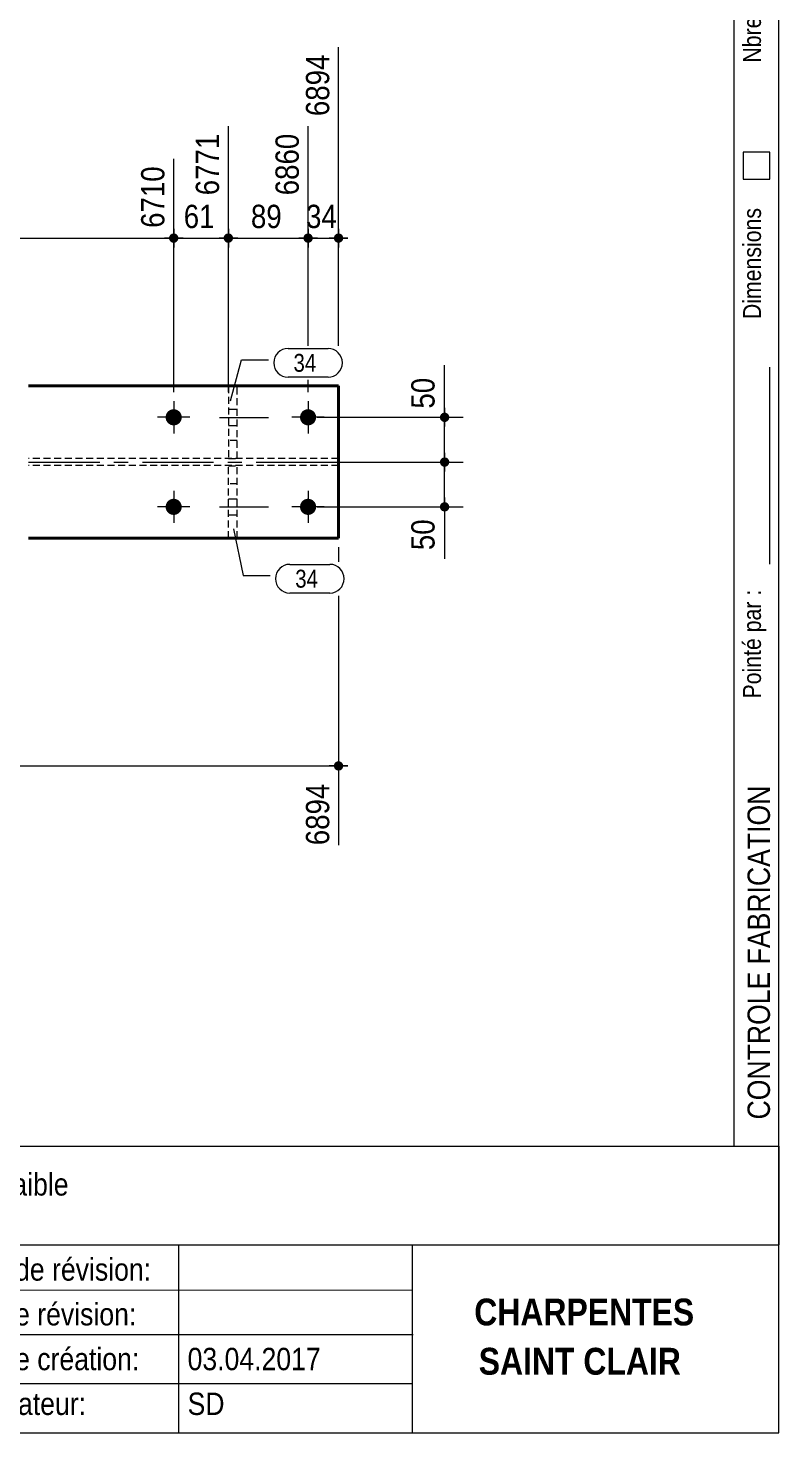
# Model space of a CAD drawing. Header units: millimetres. Extents: x 2 to 410, y 5 to 282.
# Drawn here: x 321.2 to 405, y 5 to 161.9 of the extents above; entities that cross this region are included whole.
import ezdxf

# ---------------------------------------------------------------- set-up
doc = ezdxf.new("R2010")
doc.units = ezdxf.units.MM
for name, pattern in [('AXES', [12.7, 7.9375, -1.5875, 1.5875, -1.5875]), ('CACHE2', [1.190625, 0.79375, -0.396875]), ('INTERROMPUX2', [9.525, 6.35, -3.175])]:
    doc.linetypes.add(name, pattern=pattern)
for name, color, linetype, lineweight in [('Autre type objet', 1, 'Continuous', 0), ('Axe', 1, 'Continuous', 0), ('Boulon', 7, 'Continuous', 0), ('Cache', 7, 'Continuous', 0), ('Cotation', 7, 'Continuous', 0), ('Feuille dessin', 5, 'Continuous', 0), ('Piece', 2, 'Continuous', 0), ('Repère pièce', 3, 'Continuous', 0)]:
    doc.layers.add(name, color=color, linetype=linetype, lineweight=lineweight)
doc.styles.add('ARIAL', font='ARIAL.TTF')
doc.styles.add('ARIAL_BOLD', font='ARIALBD.TTF')
doc.styles.add('ARIAL_NARROW', font='ARIAL.TTF')
doc.styles.add('COMIC_SANS_MS', font='COMIC.TTF')

# ---------------------------------------------------------------- blocks, each defined once
blk = doc.blocks.new('*A29')
at = {"layer": 'Boulon'}
for points in [[(337.4, 117.5), (337.36, 117.5), (337.32, 117.51), (337.27, 117.52), (337.23, 117.53), (337.19, 117.54), (337.15, 117.55), (337.1, 117.57), (337.06, 117.59), (337.02, 117.61), (336.99, 117.63), (336.95, 117.65), (336.91, 117.68), (336.88, 117.7), (336.84, 117.73), (336.81, 117.76), (336.78, 117.79), (336.75, 117.83), (336.73, 117.86), (336.7, 117.9), (336.68, 117.94), (336.65, 117.98), (336.63, 118.01), (336.62, 118.05), (336.6, 118.1), (336.59, 118.14), (336.58, 118.18), (336.57, 118.22), (336.56, 118.27), (336.55, 118.31), (336.55, 118.36), (336.55, 118.4), (336.55, 118.44), (336.55, 118.49), (336.56, 118.53), (336.57, 118.57), (336.58, 118.62), (336.59, 118.66), (336.6, 118.7), (336.62, 118.74), (336.63, 118.78), (336.65, 118.82), (336.68, 118.86), (336.7, 118.9), (336.73, 118.94), (336.75, 118.97), (336.78, 119), (336.81, 119.04), (336.84, 119.07), (336.88, 119.1), (336.91, 119.12), (336.95, 119.15), (336.99, 119.17), (337.02, 119.19), (337.06, 119.21), (337.1, 119.23), (337.15, 119.25), (337.19, 119.26), (337.23, 119.27), (337.27, 119.28), (337.32, 119.29), (337.36, 119.3), (337.4, 119.3), (337.45, 119.3), (337.49, 119.3), (337.54, 119.3), (337.58, 119.29), (337.62, 119.28), (337.67, 119.27), (337.71, 119.26), (337.75, 119.25), (337.79, 119.23), (337.83, 119.21), (337.87, 119.19), (337.91, 119.17), (337.95, 119.15), (337.98, 119.12), (338.02, 119.1), (338.05, 119.07), (338.08, 119.04), (338.12, 119), (338.14, 118.97), (338.17, 118.94), (338.2, 118.9), (338.22, 118.86), (338.24, 118.82), (338.26, 118.78), (338.28, 118.74), (338.3, 118.7), (338.31, 118.66), (338.32, 118.62), (338.33, 118.57), (338.34, 118.53), (338.34, 118.49), (338.35, 118.44), (338.35, 118.4), (338.35, 118.36), (338.34, 118.31), (338.34, 118.27), (338.33, 118.22), (338.32, 118.18), (338.31, 118.14), (338.3, 118.1), (338.28, 118.05), (338.26, 118.01), (338.24, 117.98), (338.22, 117.94), (338.2, 117.9), (338.17, 117.86), (338.14, 117.83), (338.12, 117.79), (338.08, 117.76), (338.05, 117.73), (338.02, 117.7), (337.98, 117.68), (337.95, 117.65), (337.91, 117.63), (337.87, 117.61), (337.83, 117.59), (337.79, 117.57), (337.75, 117.55), (337.71, 117.54), (337.67, 117.53), (337.62, 117.52), (337.58, 117.51), (337.54, 117.5), (337.49, 117.5), (337.45, 117.5)], [(352.4, 117.5), (352.36, 117.5), (352.32, 117.51), (352.27, 117.52), (352.23, 117.53), (352.19, 117.54), (352.15, 117.55), (352.1, 117.57), (352.06, 117.59), (352.02, 117.61), (351.99, 117.63), (351.95, 117.65), (351.91, 117.68), (351.88, 117.7), (351.84, 117.73), (351.81, 117.76), (351.78, 117.79), (351.75, 117.83), (351.73, 117.86), (351.7, 117.9), (351.68, 117.94), (351.65, 117.98), (351.63, 118.01), (351.62, 118.05), (351.6, 118.1), (351.59, 118.14), (351.58, 118.18), (351.57, 118.22), (351.56, 118.27), (351.55, 118.31), (351.55, 118.36), (351.55, 118.4), (351.55, 118.44), (351.55, 118.49), (351.56, 118.53), (351.57, 118.57), (351.58, 118.62), (351.59, 118.66), (351.6, 118.7), (351.62, 118.74), (351.63, 118.78), (351.65, 118.82), (351.68, 118.86), (351.7, 118.9), (351.73, 118.94), (351.75, 118.97), (351.78, 119), (351.81, 119.04), (351.84, 119.07), (351.88, 119.1), (351.91, 119.12), (351.95, 119.15), (351.99, 119.17), (352.02, 119.19), (352.06, 119.21), (352.1, 119.23), (352.15, 119.25), (352.19, 119.26), (352.23, 119.27), (352.27, 119.28), (352.32, 119.29), (352.36, 119.3), (352.4, 119.3), (352.45, 119.3), (352.49, 119.3), (352.54, 119.3), (352.58, 119.29), (352.62, 119.28), (352.67, 119.27), (352.71, 119.26), (352.75, 119.25), (352.79, 119.23), (352.83, 119.21), (352.87, 119.19), (352.91, 119.17), (352.95, 119.15), (352.98, 119.12), (353.02, 119.1), (353.05, 119.07), (353.08, 119.04), (353.12, 119), (353.14, 118.97), (353.17, 118.94), (353.2, 118.9), (353.22, 118.86), (353.24, 118.82), (353.26, 118.78), (353.28, 118.74), (353.3, 118.7), (353.31, 118.66), (353.32, 118.62), (353.33, 118.57), (353.34, 118.53), (353.34, 118.49), (353.35, 118.44), (353.35, 118.4), (353.35, 118.36), (353.34, 118.31), (353.34, 118.27), (353.33, 118.22), (353.32, 118.18), (353.31, 118.14), (353.3, 118.1), (353.28, 118.05), (353.26, 118.01), (353.24, 117.98), (353.22, 117.94), (353.2, 117.9), (353.17, 117.86), (353.14, 117.83), (353.12, 117.79), (353.08, 117.76), (353.05, 117.73), (353.02, 117.7), (352.98, 117.68), (352.95, 117.65), (352.91, 117.63), (352.87, 117.61), (352.83, 117.59), (352.79, 117.57), (352.75, 117.55), (352.71, 117.54), (352.67, 117.53), (352.62, 117.52), (352.58, 117.51), (352.54, 117.5), (352.49, 117.5), (352.45, 117.5)], [(337.4, 107.5), (337.36, 107.5), (337.32, 107.51), (337.27, 107.52), (337.23, 107.53), (337.19, 107.54), (337.15, 107.55), (337.1, 107.57), (337.06, 107.59), (337.02, 107.61), (336.99, 107.63), (336.95, 107.65), (336.91, 107.68), (336.88, 107.7), (336.84, 107.73), (336.81, 107.76), (336.78, 107.79), (336.75, 107.83), (336.73, 107.86), (336.7, 107.9), (336.68, 107.94), (336.65, 107.98), (336.63, 108.01), (336.62, 108.05), (336.6, 108.1), (336.59, 108.14), (336.58, 108.18), (336.57, 108.22), (336.56, 108.27), (336.55, 108.31), (336.55, 108.36), (336.55, 108.4), (336.55, 108.44), (336.55, 108.49), (336.56, 108.53), (336.57, 108.57), (336.58, 108.62), (336.59, 108.66), (336.6, 108.7), (336.62, 108.74), (336.63, 108.78), (336.65, 108.82), (336.68, 108.86), (336.7, 108.9), (336.73, 108.94), (336.75, 108.97), (336.78, 109), (336.81, 109.04), (336.84, 109.07), (336.88, 109.1), (336.91, 109.12), (336.95, 109.15), (336.99, 109.17), (337.02, 109.19), (337.06, 109.21), (337.1, 109.23), (337.15, 109.25), (337.19, 109.26), (337.23, 109.27), (337.27, 109.28), (337.32, 109.29), (337.36, 109.3), (337.4, 109.3), (337.45, 109.3), (337.49, 109.3), (337.54, 109.3), (337.58, 109.29), (337.62, 109.28), (337.67, 109.27), (337.71, 109.26), (337.75, 109.25), (337.79, 109.23), (337.83, 109.21), (337.87, 109.19), (337.91, 109.17), (337.95, 109.15), (337.98, 109.12), (338.02, 109.1), (338.05, 109.07), (338.08, 109.04), (338.12, 109), (338.14, 108.97), (338.17, 108.94), (338.2, 108.9), (338.22, 108.86), (338.24, 108.82), (338.26, 108.78), (338.28, 108.74), (338.3, 108.7), (338.31, 108.66), (338.32, 108.62), (338.33, 108.57), (338.34, 108.53), (338.34, 108.49), (338.35, 108.44), (338.35, 108.4), (338.35, 108.36), (338.34, 108.31), (338.34, 108.27), (338.33, 108.22), (338.32, 108.18), (338.31, 108.14), (338.3, 108.1), (338.28, 108.05), (338.26, 108.01), (338.24, 107.98), (338.22, 107.94), (338.2, 107.9), (338.17, 107.86), (338.14, 107.83), (338.12, 107.79), (338.08, 107.76), (338.05, 107.73), (338.02, 107.7), (337.98, 107.68), (337.95, 107.65), (337.91, 107.63), (337.87, 107.61), (337.83, 107.59), (337.79, 107.57), (337.75, 107.55), (337.71, 107.54), (337.67, 107.53), (337.62, 107.52), (337.58, 107.51), (337.54, 107.5), (337.49, 107.5), (337.45, 107.5)], [(352.4, 107.5), (352.36, 107.5), (352.32, 107.51), (352.27, 107.52), (352.23, 107.53), (352.19, 107.54), (352.15, 107.55), (352.1, 107.57), (352.06, 107.59), (352.02, 107.61), (351.99, 107.63), (351.95, 107.65), (351.91, 107.68), (351.88, 107.7), (351.84, 107.73), (351.81, 107.76), (351.78, 107.79), (351.75, 107.83), (351.73, 107.86), (351.7, 107.9), (351.68, 107.94), (351.65, 107.98), (351.63, 108.01), (351.62, 108.05), (351.6, 108.1), (351.59, 108.14), (351.58, 108.18), (351.57, 108.22), (351.56, 108.27), (351.55, 108.31), (351.55, 108.36), (351.55, 108.4), (351.55, 108.44), (351.55, 108.49), (351.56, 108.53), (351.57, 108.57), (351.58, 108.62), (351.59, 108.66), (351.6, 108.7), (351.62, 108.74), (351.63, 108.78), (351.65, 108.82), (351.68, 108.86), (351.7, 108.9), (351.73, 108.94), (351.75, 108.97), (351.78, 109), (351.81, 109.04), (351.84, 109.07), (351.88, 109.1), (351.91, 109.12), (351.95, 109.15), (351.99, 109.17), (352.02, 109.19), (352.06, 109.21), (352.1, 109.23), (352.15, 109.25), (352.19, 109.26), (352.23, 109.27), (352.27, 109.28), (352.32, 109.29), (352.36, 109.3), (352.4, 109.3), (352.45, 109.3), (352.49, 109.3), (352.54, 109.3), (352.58, 109.29), (352.62, 109.28), (352.67, 109.27), (352.71, 109.26), (352.75, 109.25), (352.79, 109.23), (352.83, 109.21), (352.87, 109.19), (352.91, 109.17), (352.95, 109.15), (352.98, 109.12), (353.02, 109.1), (353.05, 109.07), (353.08, 109.04), (353.12, 109), (353.14, 108.97), (353.17, 108.94), (353.2, 108.9), (353.22, 108.86), (353.24, 108.82), (353.26, 108.78), (353.28, 108.74), (353.3, 108.7), (353.31, 108.66), (353.32, 108.62), (353.33, 108.57), (353.34, 108.53), (353.34, 108.49), (353.35, 108.44), (353.35, 108.4), (353.35, 108.36), (353.34, 108.31), (353.34, 108.27), (353.33, 108.22), (353.32, 108.18), (353.31, 108.14), (353.3, 108.1), (353.28, 108.05), (353.26, 108.01), (353.24, 107.98), (353.22, 107.94), (353.2, 107.9), (353.17, 107.86), (353.14, 107.83), (353.12, 107.79), (353.08, 107.76), (353.05, 107.73), (353.02, 107.7), (352.98, 107.68), (352.95, 107.65), (352.91, 107.63), (352.87, 107.61), (352.83, 107.59), (352.79, 107.57), (352.75, 107.55), (352.71, 107.54), (352.67, 107.53), (352.62, 107.52), (352.58, 107.51), (352.54, 107.5), (352.49, 107.5), (352.45, 107.5)]]:
    blk.add_hatch(color=256, dxfattribs=at).paths.add_polyline_path(points, flags=17)
at = {"layer": 'Boulon', "linetype": 'Continuous', "lineweight": 0}
for p, q in [((337.45, 120.2), (337.45, 116.6)), ((352.45, 120.2), (352.45, 116.6)), ((339.25, 118.4), (335.65, 118.4)), ((354.25, 118.4), (350.65, 118.4)), ((337.45, 110.2), (337.45, 106.6)), ((352.45, 110.2), (352.45, 106.6)), ((339.25, 108.4), (335.65, 108.4)), ((354.25, 108.4), (350.65, 108.4))]:
    blk.add_line(p, q, dxfattribs=at)
blk = doc.blocks.new('*A33')
at = {"layer": 'Boulon', "linetype": 'INTERROMPUX2', "lineweight": 0}
for p, q in [((343.548478, 119.294755), (344.548478, 119.294904)), ((343.548478, 119.294755), (344.548478, 119.294904)), ((342.548613, 118.394605), (348.048613, 118.395427)), ((342.548613, 118.394605), (348.048613, 118.395427)), ((343.548747, 117.494755), (344.548747, 117.494904)), ((343.548747, 117.494755), (344.548747, 117.494904))]:
    blk.add_line(p, q, dxfattribs=at)
blk = doc.blocks.new('*A34')
at = {"layer": 'Boulon', "linetype": 'INTERROMPUX2', "lineweight": 0}
for p, q in [((342.548613, 108.391605), (348.048613, 108.392427)), ((342.548613, 108.391605), (348.048613, 108.392427)), ((343.548478, 109.291755), (344.548478, 109.291904)), ((343.548478, 109.291755), (344.548478, 109.291904)), ((343.548747, 107.491755), (344.548747, 107.491904)), ((343.548747, 107.491755), (344.548747, 107.491904))]:
    blk.add_line(p, q, dxfattribs=at)
blk = doc.blocks.new('*A36')
at = {"layer": 'Axe', "color": 1, "linetype": 'AXES', "lineweight": 15}
blk.add_line((321.248392, 113.399369), (365.848612, 113.399369), dxfattribs=at)
at = {"layer": 'Cache', "color": 7, "linetype": 'CACHE2', "lineweight": 20}
for p, q in [((355.848612, 113.799369), (321.248392, 113.799369)), ((355.848612, 112.999369), (321.248392, 112.999369))]:
    blk.add_line(p, q, dxfattribs=at)
at = {"layer": 'Piece', "color": 2, "linetype": 'Continuous', "lineweight": 40}
for p, q in [((321.248392, 121.899369), (355.848612, 121.899369)), ((355.848612, 104.899369), (355.848612, 121.899369)), ((321.248392, 104.899369), (355.848612, 104.899369))]:
    blk.add_line(p, q, dxfattribs=at)
blk = doc.blocks.new('*A38')
at = {"layer": 'Cache', "color": 7, "linetype": 'CACHE2', "lineweight": 20}
for p, q in [((344.548613, 121.884138), (343.548613, 121.884138)), ((343.548613, 121.884138), (343.548613, 113.804138)), ((344.548613, 113.804138), (344.548613, 121.884138)), ((344.548613, 115.804138), (343.548613, 115.804138)), ((343.548613, 113.804138), (344.548613, 113.804138))]:
    blk.add_line(p, q, dxfattribs=at)
blk = doc.blocks.new('*A39')
at = {"layer": 'Cache', "color": 7, "linetype": 'CACHE2', "lineweight": 20}
for p, q in [((343.548613, 104.904138), (343.548613, 112.984138)), ((343.548613, 112.984138), (344.548613, 112.984138)), ((344.548613, 104.904138), (344.548613, 112.984138)), ((344.548613, 110.984138), (343.548613, 110.984138)), ((344.548613, 104.904138), (343.548613, 104.904138))]:
    blk.add_line(p, q, dxfattribs=at)
blk = doc.blocks.new('*A43')
at = {"layer": 'Feuille dessin', "linetype": 'Continuous', "lineweight": 0}
for p, q in [((405, 5), (405, 282)), ((5, 5), (405, 5))]:
    blk.add_line(p, q, dxfattribs=at)
blk = doc.blocks.new('*A44')
at = {"layer": 'Autre type objet', "linetype": 'Continuous', "lineweight": 0}
for p, q in [((400, 37), (400, 282)), ((405, 37), (405, 282)), ((401, 148), (401, 145)), ((404, 148), (401, 148)), ((404, 145), (404, 148)), ((401, 145), (404, 145)), ((404, 102), (404, 124)), ((400, 37), (405, 37))]:
    blk.add_line(p, q, dxfattribs=at)
at = {"layer": 'Autre type objet', "style": 'ARIAL', "width": 0.85}
for s, height, p in [('Nbre de pièces', 2, (403, 158)), ('Dimensions', 2, (403, 129.364258)), ('Pointé par :', 2, (403, 87)), ('CONTROLE FABRICATION', 2.5, (404, 40))]:
    blk.add_text(s, height=height, rotation=90, dxfattribs=at).set_placement(p)
blk = doc.blocks.new('*A45')
at = {"layer": 'Autre type objet', "linetype": 'Continuous', "lineweight": 0}
for p, q in [((220, 37), (405, 37)), ((220, 37), (220, 26)), ((260, 37), (260, 26)), ((405, 37), (405, 26)), ((220, 26), (405, 26))]:
    blk.add_line(p, q, dxfattribs=at)
at = {"layer": 'Autre type objet', "width": 0.85}
for s, height, style, p in [('CLASSE EXECUTION', 2.5, 'ARIAL', (221, 32.5)), ('Nota:', 2.5, 'ARIAL', (262, 33)), ('Soudure a= 0.7 x épaisseur la plus faible', 2.5, 'ARIAL', (272, 31.5)), ('EXC2', 3.5, 'ARIAL_BOLD', (239, 28)), ('EN 1090-2', 2.5, 'ARIAL', (222, 28)), (' (sauf indication contraire)', 2, 'ARIAL', (271, 29))]:
    blk.add_text(s, height=height, dxfattribs=dict(at, style=style)).set_placement(p)
blk = doc.blocks.new('*A47')
at = {"layer": 'Autre type objet', "linetype": 'Continuous', "lineweight": 0}
for p, q in [((220, 26), (405, 26)), ((220, 26), (220, 5)), ((243.5, 26), (243.5, 16)), ((309, 26), (309, 5)), ((338, 26), (338, 5)), ((364.113616, 5), (364.113616, 26)), ((405, 5), (405, 26)), ((220, 21), (364.091573, 20.947521)), ((220, 16), (309, 16)), ((309, 16), (364.1638, 15.995557)), ((221, 15), (308, 15)), ((221, 6), (221, 15)), ((308, 15), (308, 6)), ((309, 10.5), (364.091381, 10.5)), ((220, 5), (405, 5)), ((308, 6), (221, 6))]:
    blk.add_line(p, q, dxfattribs=at)
at = {"layer": 'Autre type objet', "width": 0.85}
for s, height, style, p in [('N° Affaire:', 2.5, 'ARIAL_NARROW', (222, 22)), ('6075', 3.5, 'ARIAL', (246, 21.5)), ('Indice de révision:', 2.5, 'ARIAL_NARROW', (311, 22)), ('GHD Bât N', 3.5, 'ARIAL', (246, 17)), ('Nom Affaire:', 2.5, 'ARIAL_NARROW', (222, 17)), ('Date de révision:', 2.5, 'ARIAL_NARROW', (311, 17)), ('CHARPENTES', 3, 'ARIAL_BOLD', (371, 17)), ('Date de création:', 2.5, 'ARIAL_NARROW', (311, 12)), ('03.04.2017', 2.5, 'ARIAL', (339, 12)), ('SAINT CLAIR', 3, 'ARIAL_BOLD', (371.5, 11.5)), ("CROQUIS D' ASSEMBLAGE", 4.5, 'ARIAL_BOLD', (223.5, 8.5)), ('Dessinateur:', 2.5, 'ARIAL_NARROW', (311, 7)), ('SD', 2.5, 'ARIAL', (339, 7))]:
    blk.add_text(s, height=height, dxfattribs=dict(at, style=style)).set_placement(p)
blk = doc.blocks.new('*A79')
at = {"layer": 'Cotation'}
blk.add_hatch(color=256, dxfattribs=at).paths.add_polyline_path([(355.82, 78.95), (355.8, 78.96), (355.77, 78.96), (355.75, 78.96), (355.72, 78.97), (355.7, 78.98), (355.67, 78.98), (355.65, 78.99), (355.63, 79), (355.6, 79.01), (355.58, 79.03), (355.56, 79.04), (355.54, 79.05), (355.52, 79.07), (355.5, 79.09), (355.48, 79.1), (355.46, 79.12), (355.45, 79.14), (355.43, 79.16), (355.42, 79.18), (355.4, 79.21), (355.39, 79.23), (355.38, 79.25), (355.37, 79.27), (355.36, 79.3), (355.35, 79.32), (355.34, 79.35), (355.34, 79.37), (355.33, 79.4), (355.33, 79.42), (355.33, 79.45), (355.33, 79.47), (355.33, 79.5), (355.33, 79.52), (355.33, 79.55), (355.34, 79.57), (355.34, 79.6), (355.35, 79.62), (355.36, 79.65), (355.37, 79.67), (355.38, 79.69), (355.39, 79.72), (355.4, 79.74), (355.42, 79.76), (355.43, 79.78), (355.45, 79.8), (355.46, 79.82), (355.48, 79.84), (355.5, 79.86), (355.52, 79.87), (355.54, 79.89), (355.56, 79.91), (355.58, 79.92), (355.6, 79.93), (355.63, 79.94), (355.65, 79.95), (355.67, 79.96), (355.7, 79.97), (355.72, 79.98), (355.75, 79.98), (355.77, 79.99), (355.8, 79.99), (355.82, 79.99), (355.85, 79.99), (355.87, 79.99), (355.9, 79.99), (355.92, 79.99), (355.95, 79.98), (355.97, 79.98), (356, 79.97), (356.02, 79.96), (356.05, 79.95), (356.07, 79.94), (356.09, 79.93), (356.12, 79.92), (356.14, 79.91), (356.16, 79.89), (356.18, 79.87), (356.2, 79.86), (356.22, 79.84), (356.23, 79.82), (356.25, 79.8), (356.27, 79.78), (356.28, 79.76), (356.29, 79.74), (356.31, 79.72), (356.32, 79.69), (356.33, 79.67), (356.34, 79.65), (356.35, 79.62), (356.35, 79.6), (356.36, 79.57), (356.36, 79.55), (356.37, 79.52), (356.37, 79.5), (356.37, 79.47), (356.37, 79.45), (356.37, 79.42), (356.36, 79.4), (356.36, 79.37), (356.35, 79.35), (356.35, 79.32), (356.34, 79.3), (356.33, 79.27), (356.32, 79.25), (356.31, 79.23), (356.29, 79.21), (356.28, 79.18), (356.27, 79.16), (356.25, 79.14), (356.23, 79.12), (356.22, 79.1), (356.2, 79.09), (356.18, 79.07), (356.16, 79.05), (356.14, 79.04), (356.12, 79.03), (356.09, 79.01), (356.07, 79), (356.05, 78.99), (356.02, 78.98), (356, 78.98), (355.97, 78.97), (355.95, 78.96), (355.92, 78.96), (355.9, 78.96), (355.87, 78.95), (355.85, 78.95)], flags=17)
at = {"layer": 'Cotation', "linetype": 'Continuous', "lineweight": 0}
for p, q in [((355.85, 103.9), (355.85, 102.28)), ((355.85, 98.48), (355.85, 70.62)), ((355.85, 80.51), (355.85, 78.43)), ((102.45, 79.47), (355.85, 79.47)), ((356.89, 79.47), (354.81, 79.47)), ((355.85, 79.47), (356.89, 79.47))]:
    blk.add_line(p, q, dxfattribs=at)
at = {"layer": 'Cotation'}
blk.add_point((355.85, 79.47), dxfattribs=at)
at = {"layer": 'Cotation', "style": 'ARIAL', "width": 0.85}
blk.add_text('6894', height=2.6, rotation=90.0002, dxfattribs=at).set_placement((354.81, 70.62))
blk = doc.blocks.new('*A81')
at = {"layer": 'Cotation'}
blk.add_hatch(color=256, dxfattribs=at).paths.add_polyline_path([(337.42, 137.89), (337.4, 137.89), (337.37, 137.9), (337.35, 137.9), (337.32, 137.91), (337.3, 137.91), (337.27, 137.92), (337.25, 137.93), (337.23, 137.94), (337.2, 137.95), (337.18, 137.96), (337.16, 137.98), (337.14, 137.99), (337.12, 138.01), (337.1, 138.02), (337.08, 138.04), (337.06, 138.06), (337.05, 138.08), (337.03, 138.1), (337.02, 138.12), (337, 138.14), (336.99, 138.16), (336.98, 138.19), (336.97, 138.21), (336.96, 138.23), (336.95, 138.26), (336.94, 138.28), (336.94, 138.31), (336.93, 138.33), (336.93, 138.36), (336.93, 138.38), (336.93, 138.41), (336.93, 138.44), (336.93, 138.46), (336.93, 138.49), (336.94, 138.51), (336.94, 138.54), (336.95, 138.56), (336.96, 138.58), (336.97, 138.61), (336.98, 138.63), (336.99, 138.65), (337, 138.68), (337.02, 138.7), (337.03, 138.72), (337.05, 138.74), (337.06, 138.76), (337.08, 138.78), (337.1, 138.8), (337.12, 138.81), (337.14, 138.83), (337.16, 138.84), (337.18, 138.86), (337.2, 138.87), (337.23, 138.88), (337.25, 138.89), (337.27, 138.9), (337.3, 138.91), (337.32, 138.91), (337.35, 138.92), (337.37, 138.92), (337.4, 138.93), (337.42, 138.93), (337.45, 138.93), (337.47, 138.93), (337.5, 138.93), (337.52, 138.92), (337.55, 138.92), (337.57, 138.91), (337.6, 138.91), (337.62, 138.9), (337.65, 138.89), (337.67, 138.88), (337.69, 138.87), (337.72, 138.86), (337.74, 138.84), (337.76, 138.83), (337.78, 138.81), (337.8, 138.8), (337.82, 138.78), (337.83, 138.76), (337.85, 138.74), (337.87, 138.72), (337.88, 138.7), (337.89, 138.68), (337.91, 138.65), (337.92, 138.63), (337.93, 138.61), (337.94, 138.58), (337.95, 138.56), (337.95, 138.54), (337.96, 138.51), (337.96, 138.49), (337.97, 138.46), (337.97, 138.44), (337.97, 138.41), (337.97, 138.38), (337.97, 138.36), (337.96, 138.33), (337.96, 138.31), (337.95, 138.28), (337.95, 138.26), (337.94, 138.23), (337.93, 138.21), (337.92, 138.19), (337.91, 138.16), (337.89, 138.14), (337.88, 138.12), (337.87, 138.1), (337.85, 138.08), (337.83, 138.06), (337.82, 138.04), (337.8, 138.02), (337.78, 138.01), (337.76, 137.99), (337.74, 137.98), (337.72, 137.96), (337.69, 137.95), (337.67, 137.94), (337.65, 137.93), (337.62, 137.92), (337.6, 137.91), (337.57, 137.91), (337.55, 137.9), (337.52, 137.9), (337.5, 137.89), (337.47, 137.89), (337.45, 137.89)], flags=17)
at = {"layer": 'Cotation', "linetype": 'Continuous', "lineweight": 0}
for p, q in [((337.45, 121.2), (337.45, 147.26)), ((101.61, 138.41), (337.45, 138.41)), ((338.49, 138.41), (336.41, 138.41)), ((337.45, 139.45), (337.45, 137.37)), ((337.45, 138.41), (338.49, 138.41))]:
    blk.add_line(p, q, dxfattribs=at)
at = {"layer": 'Cotation'}
blk.add_point((337.45, 138.41), dxfattribs=at)
at = {"layer": 'Cotation', "style": 'ARIAL', "width": 0.85}
blk.add_text('6710', height=2.6, rotation=90.0002, dxfattribs=at).set_placement((336.41, 139.55))
blk = doc.blocks.new('*A82')
at = {"layer": 'Cotation'}
for points in [[(337.42, 137.89), (337.4, 137.89), (337.37, 137.9), (337.35, 137.9), (337.32, 137.91), (337.3, 137.91), (337.27, 137.92), (337.25, 137.93), (337.23, 137.94), (337.2, 137.95), (337.18, 137.96), (337.16, 137.98), (337.14, 137.99), (337.12, 138.01), (337.1, 138.02), (337.08, 138.04), (337.06, 138.06), (337.05, 138.08), (337.03, 138.1), (337.02, 138.12), (337, 138.14), (336.99, 138.16), (336.98, 138.19), (336.97, 138.21), (336.96, 138.23), (336.95, 138.26), (336.94, 138.28), (336.94, 138.31), (336.93, 138.33), (336.93, 138.36), (336.93, 138.38), (336.93, 138.41), (336.93, 138.44), (336.93, 138.46), (336.93, 138.49), (336.94, 138.51), (336.94, 138.54), (336.95, 138.56), (336.96, 138.58), (336.97, 138.61), (336.98, 138.63), (336.99, 138.65), (337, 138.68), (337.02, 138.7), (337.03, 138.72), (337.05, 138.74), (337.06, 138.76), (337.08, 138.78), (337.1, 138.8), (337.12, 138.81), (337.14, 138.83), (337.16, 138.84), (337.18, 138.86), (337.2, 138.87), (337.23, 138.88), (337.25, 138.89), (337.27, 138.9), (337.3, 138.91), (337.32, 138.91), (337.35, 138.92), (337.37, 138.92), (337.4, 138.93), (337.42, 138.93), (337.45, 138.93), (337.47, 138.93), (337.5, 138.93), (337.52, 138.92), (337.55, 138.92), (337.57, 138.91), (337.6, 138.91), (337.62, 138.9), (337.65, 138.89), (337.67, 138.88), (337.69, 138.87), (337.72, 138.86), (337.74, 138.84), (337.76, 138.83), (337.78, 138.81), (337.8, 138.8), (337.82, 138.78), (337.83, 138.76), (337.85, 138.74), (337.87, 138.72), (337.88, 138.7), (337.89, 138.68), (337.91, 138.65), (337.92, 138.63), (337.93, 138.61), (337.94, 138.58), (337.95, 138.56), (337.95, 138.54), (337.96, 138.51), (337.96, 138.49), (337.97, 138.46), (337.97, 138.44), (337.97, 138.41), (337.97, 138.38), (337.97, 138.36), (337.96, 138.33), (337.96, 138.31), (337.95, 138.28), (337.95, 138.26), (337.94, 138.23), (337.93, 138.21), (337.92, 138.19), (337.91, 138.16), (337.89, 138.14), (337.88, 138.12), (337.87, 138.1), (337.85, 138.08), (337.83, 138.06), (337.82, 138.04), (337.8, 138.02), (337.78, 138.01), (337.76, 137.99), (337.74, 137.98), (337.72, 137.96), (337.69, 137.95), (337.67, 137.94), (337.65, 137.93), (337.62, 137.92), (337.6, 137.91), (337.57, 137.91), (337.55, 137.9), (337.52, 137.9), (337.5, 137.89), (337.47, 137.89), (337.45, 137.89)], [(343.52, 137.89), (343.5, 137.89), (343.47, 137.9), (343.45, 137.9), (343.42, 137.91), (343.4, 137.91), (343.37, 137.92), (343.35, 137.93), (343.33, 137.94), (343.3, 137.95), (343.28, 137.96), (343.26, 137.98), (343.24, 137.99), (343.22, 138.01), (343.2, 138.02), (343.18, 138.04), (343.16, 138.06), (343.15, 138.08), (343.13, 138.1), (343.12, 138.12), (343.1, 138.14), (343.09, 138.16), (343.08, 138.19), (343.07, 138.21), (343.06, 138.23), (343.05, 138.26), (343.04, 138.28), (343.04, 138.31), (343.03, 138.33), (343.03, 138.36), (343.03, 138.38), (343.03, 138.41), (343.03, 138.44), (343.03, 138.46), (343.03, 138.49), (343.04, 138.51), (343.04, 138.54), (343.05, 138.56), (343.06, 138.58), (343.07, 138.61), (343.08, 138.63), (343.09, 138.65), (343.1, 138.68), (343.12, 138.7), (343.13, 138.72), (343.15, 138.74), (343.16, 138.76), (343.18, 138.78), (343.2, 138.8), (343.22, 138.81), (343.24, 138.83), (343.26, 138.84), (343.28, 138.86), (343.3, 138.87), (343.33, 138.88), (343.35, 138.89), (343.37, 138.9), (343.4, 138.91), (343.42, 138.91), (343.45, 138.92), (343.47, 138.92), (343.5, 138.93), (343.52, 138.93), (343.55, 138.93), (343.57, 138.93), (343.6, 138.93), (343.62, 138.92), (343.65, 138.92), (343.67, 138.91), (343.7, 138.91), (343.72, 138.9), (343.75, 138.89), (343.77, 138.88), (343.79, 138.87), (343.82, 138.86), (343.84, 138.84), (343.86, 138.83), (343.88, 138.81), (343.9, 138.8), (343.92, 138.78), (343.93, 138.76), (343.95, 138.74), (343.97, 138.72), (343.98, 138.7), (343.99, 138.68), (344.01, 138.65), (344.02, 138.63), (344.03, 138.61), (344.04, 138.58), (344.05, 138.56), (344.05, 138.54), (344.06, 138.51), (344.06, 138.49), (344.07, 138.46), (344.07, 138.44), (344.07, 138.41), (344.07, 138.38), (344.07, 138.36), (344.06, 138.33), (344.06, 138.31), (344.05, 138.28), (344.05, 138.26), (344.04, 138.23), (344.03, 138.21), (344.02, 138.19), (344.01, 138.16), (343.99, 138.14), (343.98, 138.12), (343.97, 138.1), (343.95, 138.08), (343.93, 138.06), (343.92, 138.04), (343.9, 138.02), (343.88, 138.01), (343.86, 137.99), (343.84, 137.98), (343.82, 137.96), (343.79, 137.95), (343.77, 137.94), (343.75, 137.93), (343.72, 137.92), (343.7, 137.91), (343.67, 137.91), (343.65, 137.9), (343.62, 137.9), (343.6, 137.89), (343.57, 137.89), (343.55, 137.89)]]:
    blk.add_hatch(color=256, dxfattribs=at).paths.add_polyline_path(points, flags=17)
at = {"layer": 'Cotation', "linetype": 'Continuous', "lineweight": 0}
for p, q in [((343.55, 121.2), (343.55, 150.9)), ((337.45, 121.2), (337.45, 147.26)), ((338.49, 138.41), (336.41, 138.41)), ((337.45, 138.41), (336.41, 138.41)), ((337.45, 139.45), (337.45, 137.37)), ((337.45, 138.41), (343.55, 138.41)), ((344.59, 138.41), (342.51, 138.41)), ((343.55, 139.45), (343.55, 137.37)), ((343.55, 138.41), (344.59, 138.41))]:
    blk.add_line(p, q, dxfattribs=at)
at = {"layer": 'Cotation'}
for p in [(337.45, 138.41), (343.55, 138.41)]:
    blk.add_point(p, dxfattribs=at)
at = {"layer": 'Cotation', "style": 'ARIAL', "width": 0.85}
blk.add_text('6771', height=2.6, rotation=90.0002, dxfattribs=at).set_placement((342.51, 143.19))
blk.add_text('61', height=2.6, dxfattribs=at).set_placement((338.57, 139.53))
blk = doc.blocks.new('*A83')
at = {"layer": 'Cotation'}
for points in [[(343.52, 137.89), (343.5, 137.89), (343.47, 137.9), (343.45, 137.9), (343.42, 137.91), (343.4, 137.91), (343.37, 137.92), (343.35, 137.93), (343.33, 137.94), (343.3, 137.95), (343.28, 137.96), (343.26, 137.98), (343.24, 137.99), (343.22, 138.01), (343.2, 138.02), (343.18, 138.04), (343.16, 138.06), (343.15, 138.08), (343.13, 138.1), (343.12, 138.12), (343.1, 138.14), (343.09, 138.16), (343.08, 138.19), (343.07, 138.21), (343.06, 138.23), (343.05, 138.26), (343.04, 138.28), (343.04, 138.31), (343.03, 138.33), (343.03, 138.36), (343.03, 138.38), (343.03, 138.41), (343.03, 138.44), (343.03, 138.46), (343.03, 138.49), (343.04, 138.51), (343.04, 138.54), (343.05, 138.56), (343.06, 138.58), (343.07, 138.61), (343.08, 138.63), (343.09, 138.65), (343.1, 138.68), (343.12, 138.7), (343.13, 138.72), (343.15, 138.74), (343.16, 138.76), (343.18, 138.78), (343.2, 138.8), (343.22, 138.81), (343.24, 138.83), (343.26, 138.84), (343.28, 138.86), (343.3, 138.87), (343.33, 138.88), (343.35, 138.89), (343.37, 138.9), (343.4, 138.91), (343.42, 138.91), (343.45, 138.92), (343.47, 138.92), (343.5, 138.93), (343.52, 138.93), (343.55, 138.93), (343.57, 138.93), (343.6, 138.93), (343.62, 138.92), (343.65, 138.92), (343.67, 138.91), (343.7, 138.91), (343.72, 138.9), (343.75, 138.89), (343.77, 138.88), (343.79, 138.87), (343.82, 138.86), (343.84, 138.84), (343.86, 138.83), (343.88, 138.81), (343.9, 138.8), (343.92, 138.78), (343.93, 138.76), (343.95, 138.74), (343.97, 138.72), (343.98, 138.7), (343.99, 138.68), (344.01, 138.65), (344.02, 138.63), (344.03, 138.61), (344.04, 138.58), (344.05, 138.56), (344.05, 138.54), (344.06, 138.51), (344.06, 138.49), (344.07, 138.46), (344.07, 138.44), (344.07, 138.41), (344.07, 138.38), (344.07, 138.36), (344.06, 138.33), (344.06, 138.31), (344.05, 138.28), (344.05, 138.26), (344.04, 138.23), (344.03, 138.21), (344.02, 138.19), (344.01, 138.16), (343.99, 138.14), (343.98, 138.12), (343.97, 138.1), (343.95, 138.08), (343.93, 138.06), (343.92, 138.04), (343.9, 138.02), (343.88, 138.01), (343.86, 137.99), (343.84, 137.98), (343.82, 137.96), (343.79, 137.95), (343.77, 137.94), (343.75, 137.93), (343.72, 137.92), (343.7, 137.91), (343.67, 137.91), (343.65, 137.9), (343.62, 137.9), (343.6, 137.89), (343.57, 137.89), (343.55, 137.89)], [(352.42, 137.89), (352.4, 137.89), (352.37, 137.9), (352.35, 137.9), (352.32, 137.91), (352.3, 137.91), (352.27, 137.92), (352.25, 137.93), (352.23, 137.94), (352.2, 137.95), (352.18, 137.96), (352.16, 137.98), (352.14, 137.99), (352.12, 138.01), (352.1, 138.02), (352.08, 138.04), (352.06, 138.06), (352.05, 138.08), (352.03, 138.1), (352.02, 138.12), (352, 138.14), (351.99, 138.16), (351.98, 138.19), (351.97, 138.21), (351.96, 138.23), (351.95, 138.26), (351.94, 138.28), (351.94, 138.31), (351.93, 138.33), (351.93, 138.36), (351.93, 138.38), (351.93, 138.41), (351.93, 138.44), (351.93, 138.46), (351.93, 138.49), (351.94, 138.51), (351.94, 138.54), (351.95, 138.56), (351.96, 138.58), (351.97, 138.61), (351.98, 138.63), (351.99, 138.65), (352, 138.68), (352.02, 138.7), (352.03, 138.72), (352.05, 138.74), (352.06, 138.76), (352.08, 138.78), (352.1, 138.8), (352.12, 138.81), (352.14, 138.83), (352.16, 138.84), (352.18, 138.86), (352.2, 138.87), (352.23, 138.88), (352.25, 138.89), (352.27, 138.9), (352.3, 138.91), (352.32, 138.91), (352.35, 138.92), (352.37, 138.92), (352.4, 138.93), (352.42, 138.93), (352.45, 138.93), (352.47, 138.93), (352.5, 138.93), (352.52, 138.92), (352.55, 138.92), (352.57, 138.91), (352.6, 138.91), (352.62, 138.9), (352.65, 138.89), (352.67, 138.88), (352.69, 138.87), (352.72, 138.86), (352.74, 138.84), (352.76, 138.83), (352.78, 138.81), (352.8, 138.8), (352.82, 138.78), (352.83, 138.76), (352.85, 138.74), (352.87, 138.72), (352.88, 138.7), (352.89, 138.68), (352.91, 138.65), (352.92, 138.63), (352.93, 138.61), (352.94, 138.58), (352.95, 138.56), (352.95, 138.54), (352.96, 138.51), (352.96, 138.49), (352.97, 138.46), (352.97, 138.44), (352.97, 138.41), (352.97, 138.38), (352.97, 138.36), (352.96, 138.33), (352.96, 138.31), (352.95, 138.28), (352.95, 138.26), (352.94, 138.23), (352.93, 138.21), (352.92, 138.19), (352.91, 138.16), (352.89, 138.14), (352.88, 138.12), (352.87, 138.1), (352.85, 138.08), (352.83, 138.06), (352.82, 138.04), (352.8, 138.02), (352.78, 138.01), (352.76, 137.99), (352.74, 137.98), (352.72, 137.96), (352.69, 137.95), (352.67, 137.94), (352.65, 137.93), (352.62, 137.92), (352.6, 137.91), (352.57, 137.91), (352.55, 137.9), (352.52, 137.9), (352.5, 137.89), (352.47, 137.89), (352.45, 137.89)]]:
    blk.add_hatch(color=256, dxfattribs=at).paths.add_polyline_path(points, flags=17)
at = {"layer": 'Cotation', "linetype": 'Continuous', "lineweight": 0}
for p, q in [((343.55, 121.2), (343.55, 150.9)), ((352.45, 142.65), (352.45, 150.9)), ((344.59, 138.41), (342.51, 138.41)), ((343.55, 138.41), (342.51, 138.41)), ((343.55, 139.45), (343.55, 137.37)), ((343.55, 138.41), (352.45, 138.41)), ((353.49, 138.41), (351.41, 138.41)), ((352.45, 126.38), (352.45, 139.01)), ((352.45, 139.01), (352.45, 137.37)), ((352.45, 138.41), (353.49, 138.41)), ((352.45, 121.2), (352.45, 122.58))]:
    blk.add_line(p, q, dxfattribs=at)
at = {"layer": 'Cotation'}
for p in [(343.55, 138.41), (352.45, 138.41)]:
    blk.add_point(p, dxfattribs=at)
at = {"layer": 'Cotation', "style": 'ARIAL', "width": 0.85}
blk.add_text('6860', height=2.6, rotation=90.0002, dxfattribs=at).set_placement((351.41, 143.19))
blk.add_text('89', height=2.6, dxfattribs=at).set_placement((346.07, 139.53))
blk = doc.blocks.new('*A84')
at = {"layer": 'Cotation'}
for points in [[(352.42, 137.89), (352.4, 137.89), (352.37, 137.9), (352.35, 137.9), (352.32, 137.91), (352.3, 137.91), (352.27, 137.92), (352.25, 137.93), (352.23, 137.94), (352.2, 137.95), (352.18, 137.96), (352.16, 137.98), (352.14, 137.99), (352.12, 138.01), (352.1, 138.02), (352.08, 138.04), (352.06, 138.06), (352.05, 138.08), (352.03, 138.1), (352.02, 138.12), (352, 138.14), (351.99, 138.16), (351.98, 138.19), (351.97, 138.21), (351.96, 138.23), (351.95, 138.26), (351.94, 138.28), (351.94, 138.31), (351.93, 138.33), (351.93, 138.36), (351.93, 138.38), (351.93, 138.41), (351.93, 138.44), (351.93, 138.46), (351.93, 138.49), (351.94, 138.51), (351.94, 138.54), (351.95, 138.56), (351.96, 138.58), (351.97, 138.61), (351.98, 138.63), (351.99, 138.65), (352, 138.68), (352.02, 138.7), (352.03, 138.72), (352.05, 138.74), (352.06, 138.76), (352.08, 138.78), (352.1, 138.8), (352.12, 138.81), (352.14, 138.83), (352.16, 138.84), (352.18, 138.86), (352.2, 138.87), (352.23, 138.88), (352.25, 138.89), (352.27, 138.9), (352.3, 138.91), (352.32, 138.91), (352.35, 138.92), (352.37, 138.92), (352.4, 138.93), (352.42, 138.93), (352.45, 138.93), (352.47, 138.93), (352.5, 138.93), (352.52, 138.92), (352.55, 138.92), (352.57, 138.91), (352.6, 138.91), (352.62, 138.9), (352.65, 138.89), (352.67, 138.88), (352.69, 138.87), (352.72, 138.86), (352.74, 138.84), (352.76, 138.83), (352.78, 138.81), (352.8, 138.8), (352.82, 138.78), (352.83, 138.76), (352.85, 138.74), (352.87, 138.72), (352.88, 138.7), (352.89, 138.68), (352.91, 138.65), (352.92, 138.63), (352.93, 138.61), (352.94, 138.58), (352.95, 138.56), (352.95, 138.54), (352.96, 138.51), (352.96, 138.49), (352.97, 138.46), (352.97, 138.44), (352.97, 138.41), (352.97, 138.38), (352.97, 138.36), (352.96, 138.33), (352.96, 138.31), (352.95, 138.28), (352.95, 138.26), (352.94, 138.23), (352.93, 138.21), (352.92, 138.19), (352.91, 138.16), (352.89, 138.14), (352.88, 138.12), (352.87, 138.1), (352.85, 138.08), (352.83, 138.06), (352.82, 138.04), (352.8, 138.02), (352.78, 138.01), (352.76, 137.99), (352.74, 137.98), (352.72, 137.96), (352.69, 137.95), (352.67, 137.94), (352.65, 137.93), (352.62, 137.92), (352.6, 137.91), (352.57, 137.91), (352.55, 137.9), (352.52, 137.9), (352.5, 137.89), (352.47, 137.89), (352.45, 137.89)], [(355.82, 137.89), (355.8, 137.89), (355.77, 137.9), (355.75, 137.9), (355.72, 137.91), (355.7, 137.91), (355.67, 137.92), (355.65, 137.93), (355.63, 137.94), (355.6, 137.95), (355.58, 137.96), (355.56, 137.98), (355.54, 137.99), (355.52, 138.01), (355.5, 138.02), (355.48, 138.04), (355.46, 138.06), (355.45, 138.08), (355.43, 138.1), (355.42, 138.12), (355.4, 138.14), (355.39, 138.16), (355.38, 138.19), (355.37, 138.21), (355.36, 138.23), (355.35, 138.26), (355.34, 138.28), (355.34, 138.31), (355.33, 138.33), (355.33, 138.36), (355.33, 138.38), (355.33, 138.41), (355.33, 138.44), (355.33, 138.46), (355.33, 138.49), (355.34, 138.51), (355.34, 138.54), (355.35, 138.56), (355.36, 138.58), (355.37, 138.61), (355.38, 138.63), (355.39, 138.65), (355.4, 138.68), (355.42, 138.7), (355.43, 138.72), (355.45, 138.74), (355.46, 138.76), (355.48, 138.78), (355.5, 138.8), (355.52, 138.81), (355.54, 138.83), (355.56, 138.84), (355.58, 138.86), (355.6, 138.87), (355.63, 138.88), (355.65, 138.89), (355.67, 138.9), (355.7, 138.91), (355.72, 138.91), (355.75, 138.92), (355.77, 138.92), (355.8, 138.93), (355.82, 138.93), (355.85, 138.93), (355.87, 138.93), (355.9, 138.93), (355.92, 138.92), (355.95, 138.92), (355.97, 138.91), (356, 138.91), (356.02, 138.9), (356.05, 138.89), (356.07, 138.88), (356.09, 138.87), (356.12, 138.86), (356.14, 138.84), (356.16, 138.83), (356.18, 138.81), (356.2, 138.8), (356.22, 138.78), (356.23, 138.76), (356.25, 138.74), (356.27, 138.72), (356.28, 138.7), (356.29, 138.68), (356.31, 138.65), (356.32, 138.63), (356.33, 138.61), (356.34, 138.58), (356.35, 138.56), (356.35, 138.54), (356.36, 138.51), (356.36, 138.49), (356.37, 138.46), (356.37, 138.44), (356.37, 138.41), (356.37, 138.38), (356.37, 138.36), (356.36, 138.33), (356.36, 138.31), (356.35, 138.28), (356.35, 138.26), (356.34, 138.23), (356.33, 138.21), (356.32, 138.19), (356.31, 138.16), (356.29, 138.14), (356.28, 138.12), (356.27, 138.1), (356.25, 138.08), (356.23, 138.06), (356.22, 138.04), (356.2, 138.02), (356.18, 138.01), (356.16, 137.99), (356.14, 137.98), (356.12, 137.96), (356.09, 137.95), (356.07, 137.94), (356.05, 137.93), (356.02, 137.92), (356, 137.91), (355.97, 137.91), (355.95, 137.9), (355.92, 137.9), (355.9, 137.89), (355.87, 137.89), (355.85, 137.89)]]:
    blk.add_hatch(color=256, dxfattribs=at).paths.add_polyline_path(points, flags=17)
at = {"layer": 'Cotation', "linetype": 'Continuous', "lineweight": 0}
for p, q in [((355.85, 126.38), (355.85, 159.74)), ((352.45, 126.38), (352.45, 150.9)), ((353.49, 138.41), (351.41, 138.41)), ((352.45, 138.41), (351.41, 138.41)), ((352.45, 139.45), (352.45, 137.37)), ((352.45, 138.41), (355.85, 138.41)), ((356.89, 138.41), (354.81, 138.41)), ((355.85, 139.45), (355.85, 137.37)), ((355.85, 138.41), (356.89, 138.41)), ((352.45, 121.2), (352.45, 122.58))]:
    blk.add_line(p, q, dxfattribs=at)
at = {"layer": 'Cotation'}
for p in [(352.45, 138.41), (355.85, 138.41)]:
    blk.add_point(p, dxfattribs=at)
at = {"layer": 'Cotation', "style": 'ARIAL', "width": 0.85}
blk.add_text('6894', height=2.6, rotation=90.0002, dxfattribs=at).set_placement((354.81, 152.03))
blk.add_text('34', height=2.6, dxfattribs=at).set_placement((352.22, 139.53))
blk = doc.blocks.new('*A85')
at = {"layer": 'Cotation'}
for points in [[(367.66, 112.88), (367.64, 112.88), (367.61, 112.88), (367.59, 112.89), (367.56, 112.89), (367.54, 112.9), (367.51, 112.91), (367.49, 112.92), (367.47, 112.93), (367.44, 112.94), (367.42, 112.95), (367.4, 112.97), (367.38, 112.98), (367.36, 113), (367.34, 113.01), (367.32, 113.03), (367.3, 113.05), (367.29, 113.07), (367.27, 113.09), (367.26, 113.11), (367.24, 113.13), (367.23, 113.15), (367.22, 113.18), (367.21, 113.2), (367.2, 113.22), (367.19, 113.25), (367.18, 113.27), (367.18, 113.3), (367.17, 113.32), (367.17, 113.35), (367.17, 113.37), (367.17, 113.4), (367.17, 113.42), (367.17, 113.45), (367.17, 113.48), (367.18, 113.5), (367.18, 113.53), (367.19, 113.55), (367.2, 113.57), (367.21, 113.6), (367.22, 113.62), (367.23, 113.64), (367.24, 113.67), (367.26, 113.69), (367.27, 113.71), (367.29, 113.73), (367.3, 113.75), (367.32, 113.77), (367.34, 113.78), (367.36, 113.8), (367.38, 113.82), (367.4, 113.83), (367.42, 113.85), (367.44, 113.86), (367.47, 113.87), (367.49, 113.88), (367.51, 113.89), (367.54, 113.9), (367.56, 113.9), (367.59, 113.91), (367.61, 113.91), (367.64, 113.92), (367.66, 113.92), (367.69, 113.92), (367.71, 113.92), (367.74, 113.92), (367.77, 113.91), (367.79, 113.91), (367.82, 113.9), (367.84, 113.9), (367.86, 113.89), (367.89, 113.88), (367.91, 113.87), (367.93, 113.86), (367.96, 113.85), (367.98, 113.83), (368, 113.82), (368.02, 113.8), (368.04, 113.78), (368.06, 113.77), (368.07, 113.75), (368.09, 113.73), (368.11, 113.71), (368.12, 113.69), (368.13, 113.67), (368.15, 113.64), (368.16, 113.62), (368.17, 113.6), (368.18, 113.57), (368.19, 113.55), (368.19, 113.53), (368.2, 113.5), (368.2, 113.48), (368.21, 113.45), (368.21, 113.42), (368.21, 113.4), (368.21, 113.37), (368.21, 113.35), (368.2, 113.32), (368.2, 113.3), (368.19, 113.27), (368.19, 113.25), (368.18, 113.22), (368.17, 113.2), (368.16, 113.18), (368.15, 113.15), (368.13, 113.13), (368.12, 113.11), (368.11, 113.09), (368.09, 113.07), (368.07, 113.05), (368.06, 113.03), (368.04, 113.01), (368.02, 113), (368, 112.98), (367.98, 112.97), (367.96, 112.95), (367.93, 112.94), (367.91, 112.93), (367.89, 112.92), (367.86, 112.91), (367.84, 112.9), (367.82, 112.89), (367.79, 112.89), (367.77, 112.88), (367.74, 112.88), (367.71, 112.88), (367.69, 112.88)], [(367.66, 107.88), (367.64, 107.88), (367.61, 107.88), (367.59, 107.89), (367.56, 107.89), (367.54, 107.9), (367.51, 107.91), (367.49, 107.92), (367.47, 107.93), (367.44, 107.94), (367.42, 107.95), (367.4, 107.97), (367.38, 107.98), (367.36, 108), (367.34, 108.01), (367.32, 108.03), (367.3, 108.05), (367.29, 108.07), (367.27, 108.09), (367.26, 108.11), (367.24, 108.13), (367.23, 108.15), (367.22, 108.18), (367.21, 108.2), (367.2, 108.22), (367.19, 108.25), (367.18, 108.27), (367.18, 108.3), (367.17, 108.32), (367.17, 108.35), (367.17, 108.37), (367.17, 108.4), (367.17, 108.42), (367.17, 108.45), (367.17, 108.48), (367.18, 108.5), (367.18, 108.53), (367.19, 108.55), (367.2, 108.57), (367.21, 108.6), (367.22, 108.62), (367.23, 108.64), (367.24, 108.67), (367.26, 108.69), (367.27, 108.71), (367.29, 108.73), (367.3, 108.75), (367.32, 108.77), (367.34, 108.78), (367.36, 108.8), (367.38, 108.82), (367.4, 108.83), (367.42, 108.85), (367.44, 108.86), (367.47, 108.87), (367.49, 108.88), (367.51, 108.89), (367.54, 108.9), (367.56, 108.9), (367.59, 108.91), (367.61, 108.91), (367.64, 108.92), (367.66, 108.92), (367.69, 108.92), (367.71, 108.92), (367.74, 108.92), (367.77, 108.91), (367.79, 108.91), (367.82, 108.9), (367.84, 108.9), (367.86, 108.89), (367.89, 108.88), (367.91, 108.87), (367.93, 108.86), (367.96, 108.85), (367.98, 108.83), (368, 108.82), (368.02, 108.8), (368.04, 108.78), (368.06, 108.77), (368.07, 108.75), (368.09, 108.73), (368.11, 108.71), (368.12, 108.69), (368.13, 108.67), (368.15, 108.64), (368.16, 108.62), (368.17, 108.6), (368.18, 108.57), (368.19, 108.55), (368.19, 108.53), (368.2, 108.5), (368.2, 108.48), (368.21, 108.45), (368.21, 108.42), (368.21, 108.4), (368.21, 108.37), (368.21, 108.35), (368.2, 108.32), (368.2, 108.3), (368.19, 108.27), (368.19, 108.25), (368.18, 108.22), (368.17, 108.2), (368.16, 108.18), (368.15, 108.15), (368.13, 108.13), (368.12, 108.11), (368.11, 108.09), (368.09, 108.07), (368.07, 108.05), (368.06, 108.03), (368.04, 108.01), (368.02, 108), (368, 107.98), (367.98, 107.97), (367.96, 107.95), (367.93, 107.94), (367.91, 107.93), (367.89, 107.92), (367.86, 107.91), (367.84, 107.9), (367.82, 107.89), (367.79, 107.89), (367.77, 107.88), (367.74, 107.88), (367.71, 107.88), (367.69, 107.88)]]:
    blk.add_hatch(color=256, dxfattribs=at).paths.add_polyline_path(points, flags=17)
at = {"layer": 'Cotation', "linetype": 'Continuous', "lineweight": 0}
for p, q in [((353.71, 113.4), (369.77, 113.4)), ((366.65, 113.4), (368.73, 113.4)), ((367.69, 114.44), (367.69, 112.36)), ((367.69, 113.4), (367.69, 114.44)), ((367.69, 108.4), (367.69, 113.4)), ((353.45, 108.4), (369.77, 108.4)), ((366.65, 108.4), (368.73, 108.4)), ((367.69, 109.44), (367.69, 107.36)), ((367.69, 108.4), (367.69, 102.59)), ((367.69, 108.4), (367.69, 102.59))]:
    blk.add_line(p, q, dxfattribs=at)
at = {"layer": 'Cotation'}
for p in [(367.69, 113.4), (367.69, 108.4)]:
    blk.add_point(p, dxfattribs=at)
at = {"layer": 'Cotation', "style": 'ARIAL', "width": 0.85}
blk.add_text('50', height=2.6, rotation=90.0002, dxfattribs=at).set_placement((366.57, 103.57))
blk = doc.blocks.new('*A86')
at = {"layer": 'Cotation'}
for points in [[(367.66, 117.88), (367.64, 117.88), (367.61, 117.88), (367.59, 117.89), (367.56, 117.89), (367.54, 117.9), (367.51, 117.91), (367.49, 117.92), (367.47, 117.93), (367.44, 117.94), (367.42, 117.95), (367.4, 117.97), (367.38, 117.98), (367.36, 118), (367.34, 118.01), (367.32, 118.03), (367.3, 118.05), (367.29, 118.07), (367.27, 118.09), (367.26, 118.11), (367.24, 118.13), (367.23, 118.15), (367.22, 118.18), (367.21, 118.2), (367.2, 118.22), (367.19, 118.25), (367.18, 118.27), (367.18, 118.3), (367.17, 118.32), (367.17, 118.35), (367.17, 118.37), (367.17, 118.4), (367.17, 118.42), (367.17, 118.45), (367.17, 118.48), (367.18, 118.5), (367.18, 118.53), (367.19, 118.55), (367.2, 118.57), (367.21, 118.6), (367.22, 118.62), (367.23, 118.64), (367.24, 118.67), (367.26, 118.69), (367.27, 118.71), (367.29, 118.73), (367.3, 118.75), (367.32, 118.77), (367.34, 118.78), (367.36, 118.8), (367.38, 118.82), (367.4, 118.83), (367.42, 118.85), (367.44, 118.86), (367.47, 118.87), (367.49, 118.88), (367.51, 118.89), (367.54, 118.9), (367.56, 118.9), (367.59, 118.91), (367.61, 118.91), (367.64, 118.92), (367.66, 118.92), (367.69, 118.92), (367.71, 118.92), (367.74, 118.92), (367.77, 118.91), (367.79, 118.91), (367.82, 118.9), (367.84, 118.9), (367.86, 118.89), (367.89, 118.88), (367.91, 118.87), (367.93, 118.86), (367.96, 118.85), (367.98, 118.83), (368, 118.82), (368.02, 118.8), (368.04, 118.78), (368.06, 118.77), (368.07, 118.75), (368.09, 118.73), (368.11, 118.71), (368.12, 118.69), (368.13, 118.67), (368.15, 118.64), (368.16, 118.62), (368.17, 118.6), (368.18, 118.57), (368.19, 118.55), (368.19, 118.53), (368.2, 118.5), (368.2, 118.48), (368.21, 118.45), (368.21, 118.42), (368.21, 118.4), (368.21, 118.37), (368.21, 118.35), (368.2, 118.32), (368.2, 118.3), (368.19, 118.27), (368.19, 118.25), (368.18, 118.22), (368.17, 118.2), (368.16, 118.18), (368.15, 118.15), (368.13, 118.13), (368.12, 118.11), (368.11, 118.09), (368.09, 118.07), (368.07, 118.05), (368.06, 118.03), (368.04, 118.01), (368.02, 118), (368, 117.98), (367.98, 117.97), (367.96, 117.95), (367.93, 117.94), (367.91, 117.93), (367.89, 117.92), (367.86, 117.91), (367.84, 117.9), (367.82, 117.89), (367.79, 117.89), (367.77, 117.88), (367.74, 117.88), (367.71, 117.88), (367.69, 117.88)], [(367.66, 112.88), (367.64, 112.88), (367.61, 112.88), (367.59, 112.89), (367.56, 112.89), (367.54, 112.9), (367.51, 112.91), (367.49, 112.92), (367.47, 112.93), (367.44, 112.94), (367.42, 112.95), (367.4, 112.97), (367.38, 112.98), (367.36, 113), (367.34, 113.01), (367.32, 113.03), (367.3, 113.05), (367.29, 113.07), (367.27, 113.09), (367.26, 113.11), (367.24, 113.13), (367.23, 113.15), (367.22, 113.18), (367.21, 113.2), (367.2, 113.22), (367.19, 113.25), (367.18, 113.27), (367.18, 113.3), (367.17, 113.32), (367.17, 113.35), (367.17, 113.37), (367.17, 113.4), (367.17, 113.42), (367.17, 113.45), (367.17, 113.48), (367.18, 113.5), (367.18, 113.53), (367.19, 113.55), (367.2, 113.57), (367.21, 113.6), (367.22, 113.62), (367.23, 113.64), (367.24, 113.67), (367.26, 113.69), (367.27, 113.71), (367.29, 113.73), (367.3, 113.75), (367.32, 113.77), (367.34, 113.78), (367.36, 113.8), (367.38, 113.82), (367.4, 113.83), (367.42, 113.85), (367.44, 113.86), (367.47, 113.87), (367.49, 113.88), (367.51, 113.89), (367.54, 113.9), (367.56, 113.9), (367.59, 113.91), (367.61, 113.91), (367.64, 113.92), (367.66, 113.92), (367.69, 113.92), (367.71, 113.92), (367.74, 113.92), (367.77, 113.91), (367.79, 113.91), (367.82, 113.9), (367.84, 113.9), (367.86, 113.89), (367.89, 113.88), (367.91, 113.87), (367.93, 113.86), (367.96, 113.85), (367.98, 113.83), (368, 113.82), (368.02, 113.8), (368.04, 113.78), (368.06, 113.77), (368.07, 113.75), (368.09, 113.73), (368.11, 113.71), (368.12, 113.69), (368.13, 113.67), (368.15, 113.64), (368.16, 113.62), (368.17, 113.6), (368.18, 113.57), (368.19, 113.55), (368.19, 113.53), (368.2, 113.5), (368.2, 113.48), (368.21, 113.45), (368.21, 113.42), (368.21, 113.4), (368.21, 113.37), (368.21, 113.35), (368.2, 113.32), (368.2, 113.3), (368.19, 113.27), (368.19, 113.25), (368.18, 113.22), (368.17, 113.2), (368.16, 113.18), (368.15, 113.15), (368.13, 113.13), (368.12, 113.11), (368.11, 113.09), (368.09, 113.07), (368.07, 113.05), (368.06, 113.03), (368.04, 113.01), (368.02, 113), (368, 112.98), (367.98, 112.97), (367.96, 112.95), (367.93, 112.94), (367.91, 112.93), (367.89, 112.92), (367.86, 112.91), (367.84, 112.9), (367.82, 112.89), (367.79, 112.89), (367.77, 112.88), (367.74, 112.88), (367.71, 112.88), (367.69, 112.88)]]:
    blk.add_hatch(color=256, dxfattribs=at).paths.add_polyline_path(points, flags=17)
at = {"layer": 'Cotation', "linetype": 'Continuous', "lineweight": 0}
for p, q in [((367.69, 118.4), (367.69, 124.21)), ((367.69, 118.4), (367.69, 124.21)), ((367.69, 119.44), (367.69, 117.36)), ((353.45, 118.4), (369.77, 118.4)), ((366.65, 118.4), (368.73, 118.4)), ((367.69, 113.4), (367.69, 118.4)), ((353.71, 113.4), (369.77, 113.4)), ((366.65, 113.4), (368.73, 113.4)), ((367.69, 114.44), (367.69, 112.36)), ((367.69, 113.4), (367.69, 112.36))]:
    blk.add_line(p, q, dxfattribs=at)
at = {"layer": 'Cotation'}
for p in [(367.69, 118.4), (367.69, 113.4)]:
    blk.add_point(p, dxfattribs=at)
at = {"layer": 'Cotation', "style": 'ARIAL', "width": 0.85}
blk.add_text('50', height=2.6, rotation=90.0002, dxfattribs=at).set_placement((366.57, 119.37))
blk = doc.blocks.new('*A89')
at = {"layer": 'Repère pièce', "linetype": 'INTERROMPUX2', "lineweight": 0}
for p, q in [((344.125231, 105.949329), (345.215808, 100.729678)), ((345.215808, 100.729678), (348.215808, 100.729678))]:
    blk.add_line(p, q, dxfattribs=at)
at = {"layer": 'Repère pièce', "linetype": 'Continuous', "lineweight": 0}
for p, q in [((350.415808, 101.979678), (354.871668, 101.979678)), ((354.871668, 98.779678), (350.415808, 98.779678))]:
    blk.add_line(p, q, dxfattribs=at)
for centre, start, end in [((350.415808, 100.379678), 90, 270), ((354.871668, 100.379678), 270, 90)]:
    blk.add_arc(centre, 1.6, start, end, dxfattribs=at)
at = {"layer": 'Repère pièce', "style": 'COMIC_SANS_MS', "width": 0.85}
blk.add_text('34', height=2, dxfattribs=at).set_placement((351.015808, 99.379678))
blk = doc.blocks.new('*A90')
at = {"layer": 'Repère pièce', "linetype": 'Continuous', "lineweight": 0}
for p, q in [((350.220613, 126.081338), (354.676472, 126.081338)), ((354.676472, 122.881338), (350.220613, 122.881338))]:
    blk.add_line(p, q, dxfattribs=at)
at = {"layer": 'Repère pièce', "linetype": 'INTERROMPUX2', "lineweight": 0}
for p, q in [((343.778013, 120.238738), (345.020613, 124.831338)), ((345.020613, 124.831338), (348.020613, 124.831338))]:
    blk.add_line(p, q, dxfattribs=at)
at = {"layer": 'Repère pièce', "linetype": 'Continuous', "lineweight": 0}
for centre, start, end in [((350.220613, 124.481338), 90, 270), ((354.676472, 124.481338), 270, 90)]:
    blk.add_arc(centre, 1.6, start, end, dxfattribs=at)
at = {"layer": 'Repère pièce', "style": 'COMIC_SANS_MS', "width": 0.85}
blk.add_text('34', height=2, dxfattribs=at).set_placement((350.820613, 123.481338))

msp = doc.modelspace()

# ---------------------------------------------------------------- block references
at = {"lineweight": 0}
for name in ['*A43', '*A44', '*A84', '*A82', '*A83', '*A81', '*A90', '*A86', '*A36', '*A38', '*A29', '*A33', '*A39', '*A85', '*A79', '*A34', '*A89', '*A45', '*A47']:
    msp.add_blockref(name, (0, 0), dxfattribs=at)

doc.saveas('drawing.dxf')
